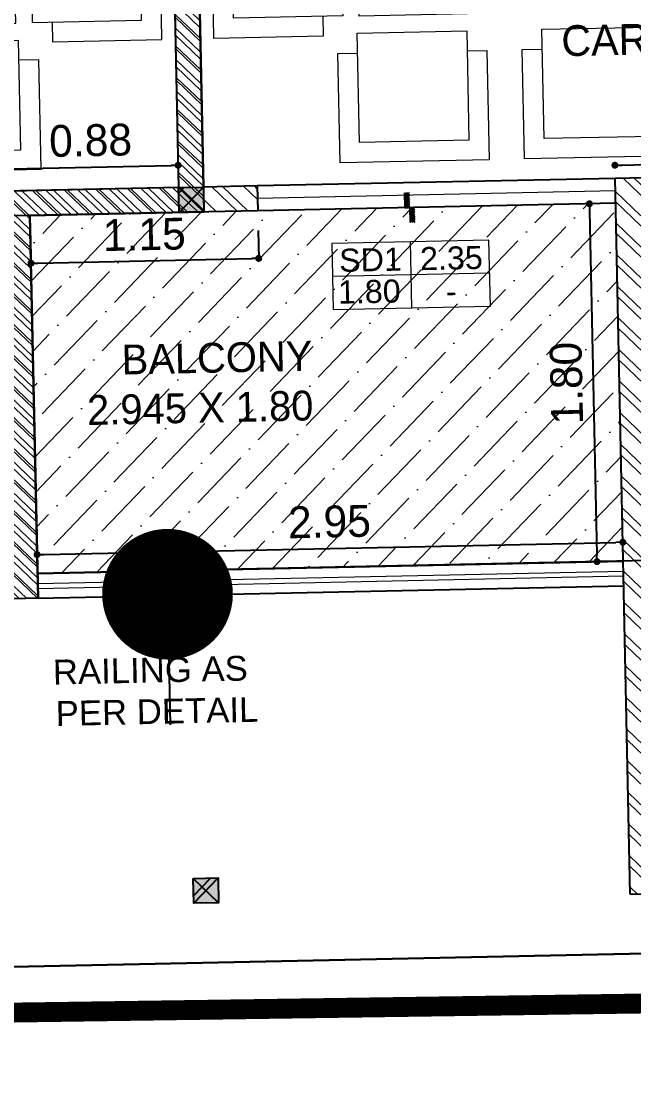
# Model space of a CAD drawing. Header units: metres. Extents: x 494 to 1845, y -666 to 1061.
# Drawn here: x 1413.4564 to 1413.7375, y 207.6591 to 208.1484 of the extents above; entities that cross this region are included whole.
import ezdxf

# ---------------------------------------------------------------- set-up
doc = ezdxf.new("R2010")
doc.units = ezdxf.units.M
doc.header["$MEASUREMENT"] = 0
doc.linetypes.add('1', pattern=[0])
doc.layers.get('Defpoints').update_dxf_attribs({"color": 12})
for name, color, linetype in [('A-AREA', 1, 'Continuous'), ('COLUMN', 1, 'Continuous'), ('PLOT - SURVEY', 1, '1'), ('TILE DROP', 180, '1'), ('VDA-TEXT', 250, '1'), ('VDA-WALL BELOW', 8, 'Continuous'), ('VDA_RAILING NOTE', 4, '1'), ('VDA_ROOF', 250, 'Continuous'), ('WALL', 250, 'Continuous')]:
    doc.layers.add(name, color=color, linetype=linetype)
for name, color, linetype, lineweight in [('A-Furniture', 8, 'Continuous', 13), ('A-Wall Hatch', 8, 'Continuous', 9), ('DIMENSION', 8, 'Continuous', 5), ('VDA-DW TAGS', 4, 'Continuous', 9), ('VDA-FURNITURE', 8, 'Continuous', 13), ('VDA-HATCH', 8, 'Continuous', 9), ('VDA-RAILING', 25, 'Continuous', 5), ('VDA-SLIDING DOOR', 4, 'Continuous', 9), ('VDA-WALL', 250, 'Continuous', 25)]:
    doc.layers.add(name, color=color, linetype=linetype, lineweight=lineweight)
doc.styles.add('arial', font='arial.ttf', dxfattribs={"height": 0.3})
doc.styles.add('RS', font='GOTHIC.TTF')
doc.styles.get("Standard").update_dxf_attribs({"font": 'arial.ttf'})
doc.dimstyles.new('SMALL', dxfattribs={"dimtxt": 0.16, "dimasz": 0.05, "dimexe": 0, "dimexo": 0, "dimgap": 0.05, "dimtad": 0, "dimdec": 1, "dimzin": 0, "dimdsep": 46, "dimtxsty": 'RS', "dimblk": 'ARCHTICK', "dimcen": 2.5, "dimclrd": 256, "dimclre": 256, "dimclrt": 5, "dimadec": 0, "dimazin": 0, "dimtfac": 1, "dimtofl": 0, "dimtmove": 0, "dimatfit": 3, "dimldrblk": 'ARCHTICK', "dimfxl": 0, "dimtolj": 1, "dimtzin": 0, "dimarcsym": 0})
doc.dimstyles.new('SMALL-1', dxfattribs={"dimtxt": 0.16, "dimasz": 0.035, "dimexe": 0, "dimexo": 0.1, "dimgap": 0.05, "dimtad": 1, "dimzin": 0, "dimdsep": 46, "dimtxsty": 'RS', "dimblk": 'DOT', "dimcen": 2.5, "dimclrd": 256, "dimclre": 256, "dimclrt": 5, "dimadec": 0, "dimazin": 0, "dimtfac": 1, "dimtdec": 3, "dimtofl": 0, "dimtmove": 0, "dimatfit": 3, "dimfxl": 0, "dimtolj": 1, "dimtzin": 0, "dimarcsym": 0})
pattern_1 = [(45, (1152.758408798573, 282.9493043231583), (-0.1104854345604985, 0.1104854345604985), [])]
pattern_2 = [(135.0000000000001, (-4.440892098500626e-16, 0.375), (-0.004419417382415919, -0.004419417382415927), [])]

# ---------------------------------------------------------------- blocks, each defined once
blk = doc.blocks.new('6555kkm')
at = {"lineweight": 30}
h = blk.add_hatch(color=5, dxfattribs=at)
h.dxf.hatch_style = 1
h.paths.add_polyline_path([(1152.883408798573, 282.9493043231583), (1152.758408798573, 282.9493043231583), (1152.758408798573, 283.0743043231584), (1152.883408798573, 283.0743043231584)])
h = blk.add_hatch()
h.set_pattern_fill('ANSI31', color=5, scale=1.250000000001137)
h.set_pattern_definition(pattern_1)
h.paths.add_polyline_path([(1152.758408798573, 283.0743043231584), (1152.883408798573, 283.0743043231584), (1152.883408798573, 282.9493043231583), (1152.758408798573, 282.9493043231583)])
h = blk.add_hatch()
h.set_pattern_fill('ANSI31', color=5, scale=1.250000000001137)
h.set_pattern_definition(pattern_1)
h.paths.add_polyline_path([(1152.758408798573, 283.0743043231584), (1152.883408798573, 283.0743043231584), (1152.883408798573, 282.9493043231583), (1152.758408798573, 282.9493043231583)])
at = {"layer": 'COLUMN', "color": 5, "lineweight": 25}
for p, q in [((1152.758408798573, 282.9493043231583), (1152.883408798573, 283.0743043231584)), ((1152.883408798573, 282.9493043231583), (1152.758408798573, 283.0743043231584))]:
    blk.add_line(p, q, dxfattribs=at)
blk.add_lwpolyline([(1152.758408798573, 283.0743043231584), (1152.883408798573, 283.0743043231584), (1152.883408798573, 282.9493043231583), (1152.758408798573, 282.9493043231583)], close=True, dxfattribs=at)
blk = doc.blocks.new('zw$417C')
at = {"layer": 'COLUMN', "color": 8, "lineweight": 30}
for p in [(-1102.821029583515, -279.411717235489, 1.171801311732194e-05), (-1102.821029583515, -282.8868043231282)]:
    blk.add_blockref('6555kkm', p, dxfattribs=at)
blk = doc.blocks.new('DFSDFASDFASD')
at = {"layer": 'VDA_ROOF', "color": 5, "lineweight": 30, "ltscale": 4}
blk.add_lwpolyline([(43.72001114071099, 7.876165156727097), (16.86561930178232, 4.449999999999932), (-16.84999999999991, 4.449999999999932), (-16.84999999999991, -6.375000000000114), (7.450000000000273, -6.375000000000114), (7.450000000000273, -7.275000000000091), (43.72001114071099, -7.275000000000091), (43.72001114071099, -3.799912912925208), (45.04501133847248, -3.799912912896389), (45.04501133847248, 0.8250953790992526), (43.72001114071099, 0.8250953790992526)], close=True, dxfattribs=at)
blk = doc.blocks.new('_ArchTick')
at = {"color": 0, "linetype": 'ByBlock', "const_width": 0.15}
blk.add_lwpolyline([(-0.5, -0.5), (0.5, 0.5)], dxfattribs=at)
blk = doc.blocks.new('zw$FFF1')
at = {"layer": 'A-Furniture', "color": 8, "extrusion": (1.515233374942575e-06, 1.204778837000339e-06, 0.9999999999981264)}
for p, q in [((0.6212500063702464, 2.488734973128885), (0.6212433241307735, 1.938893890124746)), ((1.371250006370246, 2.488725858158432), (0.6212500063702464, 2.488734973128885)), ((1.371243322268128, 1.938725731684826), (1.371250006370246, 2.488725858158432)), ((1.548996269702911, 2.488723697606474), (1.548989587463439, 1.938882614485919)), ((2.298996269702911, 2.488714582519606), (1.548996269702911, 2.488723697606474)), ((2.298989585600793, 1.938714456046), (2.298996269702911, 2.488714582519606)), ((0.7212487906217575, 2.388733757776208), (0.7212421065196395, 1.838733757613227)), ((1.271248790435493, 2.38872707344126), (0.7212487906217575, 2.388733757776208)), ((1.271242106333375, 1.838727073278278), (1.271248790435493, 2.38872707344126)), ((1.648995053954422, 2.388722482253797), (1.648988369852304, 1.838722482090816)), ((2.198995053768158, 2.388715797802433), (1.648995053954422, 2.388722482253797)), ((2.19898836966604, 1.838715797755867), (2.198995053768158, 2.388715797802433)), ((0.6212433241307735, 1.938893890124746), (0.7214021123945713, 1.938733629649505)), ((0.7214021123945713, 1.938733629649505), (0.7212433218955994, 1.93873363151215)), ((1.271243321709335, 1.938726946944371), (1.371243322268128, 1.938725731568411)), ((1.548989587463439, 1.938882614485919), (1.649148375727236, 1.938722354010679)), ((1.649148375727236, 1.938722354010679), (1.648989585228264, 1.938722355989739)), ((2.198989585042, 1.93871567142196), (2.298989584669471, 1.938714456046)), ((0.7212421065196395, 1.838733757613227), (1.271242106333375, 1.838727073278278)), ((1.648988369852304, 1.838722482090816), (2.19898836966604, 1.838715797755867))]:
    blk.add_line(p, q, dxfattribs=at)
at = {"layer": 'A-Furniture', "color": 8, "extrusion": (1.515233371707305e-06, -1.204778841069292e-06, 0.9999999999981264)}
for p, q in [((0.5500000007450581, 1.850006682798266), (9.313225746154785e-10, 1.849999999860302)), ((0, 1.849999999860302), (2.24793329834938e-05, 0)), ((0.5500012151896954, 1.750006682821549), (0.5500000007450581, 1.850006682798266)), ((0.1000012140721083, 1.750001214910299), (0.1000212645158172, 0.1000012150034308)), ((0.6500012148171663, 1.750007897731848), (0.1000012150034308, 1.750001214910299)), ((0.6500212643295527, 0.1000078979413956), (0.6500012148171663, 1.750007897731848)), ((0.6500078989192843, 1.200007897801697), (0.1000078991055489, 1.200001214980148)), ((0.6500145820900798, 0.6500078978715464), (0.1000145813450217, 0.650001215049997)), ((0.6500212643295527, 0.1000078979413956), (0.1000212645158172, 0.1000012150034308)), ((0.5500224800780416, 6.68293796479702e-06), (0.5500212647020817, 0.1000066829146817)), ((0.5500224800780416, 6.68293796479702e-06), (2.24793329834938e-05, 0))]:
    blk.add_line(p, q, dxfattribs=at)
at = {"layer": 'A-Furniture', "color": 8, "extrusion": (1.515233371707305e-06, -1.204778841069291e-06, 0.9999999999981264)}
for p, q in [((2.212546726688743, 1.752808351884596), (0.7327740155160427, 1.752790371072479)), ((0.7327740155160427, 1.752790371072479), (0.7327941320836544, 0.09728157555218786)), ((2.212566843256354, 0.09729955636430532), (2.212546726688743, 1.752808351884596)), ((0.7327941320836544, 0.09728157555218786), (2.212566843256354, 0.09729955636430532))]:
    blk.add_line(p, q, dxfattribs=at)
blk = doc.blocks.new('_Dot')
at = {"color": 0, "linetype": 'ByBlock', "lineweight": -2}
blk.add_line((-0.5, 0), (-1, 0), dxfattribs=at)
at = {"color": 0, "linetype": 'ByBlock', "const_width": 0.5}
blk.add_lwpolyline([(-0.25, 0, 1), (0.25, 0, 1)], format="xyb", close=True, dxfattribs=at)
blk = doc.blocks.new('*D430')
at = {"layer": 'Defpoints', "color": 0, "transparency": 16777216}
for p in [(8.240036736101274, -5.243695592146423), (7.365036736101274, -5.355828684596759), (8.240036736101274, -5.355828684596759)]:
    blk.add_point(p, dxfattribs=at)
at = {"layer": 'DIMENSION', "lineweight": -2, "transparency": 16777216}
for p, q in [((7.365036736101274, -5.255828684596759), (7.365036736101274, -5.243695592146423)), ((7.400036736101274, -5.243695592146423), (8.205036736101274, -5.243695592146423)), ((8.240036736101274, -5.255828684596759), (8.240036736101274, -5.243695592146423))]:
    blk.add_line(p, q, dxfattribs=at)
at = {"layer": 'DIMENSION', "lineweight": -2, "transparency": 16777216, "xscale": 0.035, "yscale": 0.035, "zscale": 0.035, "rotation": 180}
blk.add_blockref('_Dot', (7.365036736101274, -5.243695592146423), dxfattribs=at)
at = {"layer": 'DIMENSION', "lineweight": -2, "transparency": 16777216, "xscale": 0.035, "yscale": 0.035, "zscale": 0.035}
blk.add_blockref('_Dot', (8.240036736101274, -5.243695592146423), dxfattribs=at)
at = {"layer": 'DIMENSION', "color": 5, "transparency": 16777216, "insert": (7.802536736101274, -5.109671118998905), "char_height": 0.16, "attachment_point": 5, "style": 'RS'}
blk.add_mtext('\\A1;0.88', dxfattribs=at)
blk = doc.blocks.new('*D1130')
at = {"layer": 'Defpoints', "color": 0, "transparency": 16777216}
for p in [(-2.375, -0.8340680498423012), (-4.649999999999864, -0.8999999999999773), (-2.375, -0.8999999999999773)]:
    blk.add_point(p, dxfattribs=at)
at = {"layer": 'DIMENSION', "lineweight": -2, "transparency": 16777216}
for p, q in [((-4.649999999999864, -0.8340680498423012), (-4.649999999999864, -0.8340680498423012)), ((-4.614999999999863, -0.8340680498423012), (-2.41, -0.8340680498423012)), ((-2.375, -0.8340680498423012), (-2.375, -0.8340680498423012))]:
    blk.add_line(p, q, dxfattribs=at)
at = {"layer": 'DIMENSION', "lineweight": -2, "transparency": 16777216, "xscale": 0.035, "yscale": 0.035, "zscale": 0.035, "rotation": 180}
blk.add_blockref('_Dot', (-4.649999999999864, -0.8340680498423012), dxfattribs=at)
at = {"layer": 'DIMENSION', "lineweight": -2, "transparency": 16777216, "xscale": 0.035, "yscale": 0.035, "zscale": 0.035}
blk.add_blockref('_Dot', (-2.375, -0.8340680498423012), dxfattribs=at)
at = {"layer": 'DIMENSION', "color": 5, "transparency": 16777216, "insert": (-3.512499999999932, -0.7000435766947826), "char_height": 0.16, "attachment_point": 5, "style": 'RS'}
blk.add_mtext('\\A1;2.28', dxfattribs=at)
blk = doc.blocks.new('*D1136')
at = {"layer": 'Defpoints', "color": 0, "transparency": 16777216}
for p in [(-7.5949999999998, -1.024999999999977), (-6.449999999999863, -1.024999999999977), (-6.449999999999863, -1.26464318028502)]:
    blk.add_point(p, dxfattribs=at)
at = {"layer": 'DIMENSION', "lineweight": -2, "transparency": 16777216}
for p, q in [((-7.5949999999998, -1.124999999999977), (-7.5949999999998, -1.26464318028502)), ((-6.449999999999863, -1.124999999999977), (-6.449999999999863, -1.26464318028502)), ((-7.5599999999998, -1.26464318028502), (-6.484999999999864, -1.26464318028502))]:
    blk.add_line(p, q, dxfattribs=at)
at = {"layer": 'DIMENSION', "lineweight": -2, "transparency": 16777216, "xscale": 0.035, "yscale": 0.035, "zscale": 0.035, "rotation": 180}
blk.add_blockref('_Dot', (-7.5949999999998, -1.26464318028502), dxfattribs=at)
at = {"layer": 'DIMENSION', "lineweight": -2, "transparency": 16777216, "xscale": 0.035, "yscale": 0.035, "zscale": 0.035}
blk.add_blockref('_Dot', (-6.449999999999863, -1.26464318028502), dxfattribs=at)
at = {"layer": 'DIMENSION', "color": 5, "transparency": 16777216, "insert": (-7.022499999999832, -1.132630943711261), "char_height": 0.16, "attachment_point": 5, "style": 'RS'}
blk.add_mtext('\\A1;1.15', dxfattribs=at)
blk = doc.blocks.new('*D1137')
at = {"layer": 'Defpoints', "color": 0, "transparency": 16777216}
for p in [(-4.649999999999864, -2.730352548427504), (-7.5949999999998, -2.824999999999989), (-4.649999999999864, -2.824999999999989)]:
    blk.add_point(p, dxfattribs=at)
at = {"layer": 'DIMENSION', "lineweight": -2, "transparency": 16777216}
for p, q in [((-7.5949999999998, -2.730352548427504), (-7.5949999999998, -2.730352548427504)), ((-7.5599999999998, -2.730352548427504), (-4.684999999999864, -2.730352548427504)), ((-4.649999999999864, -2.730352548427504), (-4.649999999999864, -2.730352548427504))]:
    blk.add_line(p, q, dxfattribs=at)
at = {"layer": 'DIMENSION', "lineweight": -2, "transparency": 16777216, "xscale": 0.035, "yscale": 0.035, "zscale": 0.035, "rotation": 180}
blk.add_blockref('_Dot', (-7.5949999999998, -2.730352548427504), dxfattribs=at)
at = {"layer": 'DIMENSION', "lineweight": -2, "transparency": 16777216, "xscale": 0.035, "yscale": 0.035, "zscale": 0.035}
blk.add_blockref('_Dot', (-4.649999999999864, -2.730352548427504), dxfattribs=at)
at = {"layer": 'DIMENSION', "color": 5, "transparency": 16777216, "insert": (-6.122499999999832, -2.596328075279986), "char_height": 0.16, "attachment_point": 5, "style": 'RS'}
blk.add_mtext('\\A1;2.95', dxfattribs=at)
blk = doc.blocks.new('*D1138')
at = {"layer": 'Defpoints', "color": 0, "transparency": 16777216}
for p in [(-4.649999999999864, -1.024999999999977), (-4.781915920684924, -2.824999999999989), (-4.649999999999864, -2.824999999999989)]:
    blk.add_point(p, dxfattribs=at)
at = {"layer": 'DIMENSION', "lineweight": -2, "transparency": 16777216}
for p, q in [((-4.749999999999863, -1.024999999999977), (-4.781915920684924, -1.024999999999977)), ((-4.781915920684924, -1.059999999999977), (-4.781915920684924, -2.789999999999988)), ((-4.749999999999863, -2.824999999999989), (-4.781915920684924, -2.824999999999989))]:
    blk.add_line(p, q, dxfattribs=at)
at = {"layer": 'DIMENSION', "lineweight": -2, "transparency": 16777216, "xscale": 0.035, "yscale": 0.035, "zscale": 0.035}
for p, rotation in [((-4.781915920684924, -1.024999999999977), 90), ((-4.781915920684924, -2.824999999999989), 270)]:
    blk.add_blockref('_Dot', p, dxfattribs=dict(at, rotation=rotation))
at = {"layer": 'DIMENSION', "color": 5, "transparency": 16777216, "insert": (-4.915940393832442, -1.924999999999983), "char_height": 0.16, "attachment_point": 5, "rotation": 90, "style": 'RS'}
blk.add_mtext('\\A1;1.80', dxfattribs=at)
blk = doc.blocks.new('TT-level diff-flat-14')
at = {"layer": 'TILE DROP'}
h = blk.add_hatch(dxfattribs=at)
h.set_pattern_fill('ANSI31', color=256, scale=0.05, angle=90.00000000000006, style=0)
h.set_pattern_definition(pattern_2)
h.paths.add_polyline_path([(-0.07499999999998863, 0.02500000000000568), (-0.07499999999998863, 0), (0, 0), (0, 0.02500000000000568)])
h = blk.add_hatch(dxfattribs=at)
h.set_pattern_fill('ANSI31', color=256, scale=0.05, angle=90.00000000000006, style=0)
h.set_pattern_definition(pattern_2)
h.paths.add_polyline_path([(0, 0), (0, -0.02500000000000568), (0.07499999999998863, -0.02500000000000568), (0.07499999999998863, 0)])
for points in [[(0, 0), (-0.07499999999998863, 0)], [(0.07499999999998863, -0.02500000000000568), (0, -0.02500000000000568), (0, 0), (-0.07499999999998863, 0)]]:
    blk.add_lwpolyline(points, dxfattribs=at)
blk = doc.blocks.new('SD3')
at = {"layer": 'VDA-DW TAGS'}
for p, q in [((1531.723859217067, 314.2677278558232), (1531.723859217067, 314.5986024455534)), ((1532.118599420819, 314.4331651506883), (1531.328859217067, 314.4331651506883))]:
    blk.add_line(p, q, dxfattribs=at)
blk.add_lwpolyline([(1532.118599420819, 314.5986024455534), (1531.328859217067, 314.5986024455534), (1531.328859217067, 314.2677278558232), (1532.118599420819, 314.2677278558232)], close=True, dxfattribs=at)
at = {"layer": 'VDA-DW TAGS', "char_height": 0.1159809851405905, "attachment_point": 8, "style": 'arial'}
for s, insert, width in [('SD1', (1531.521152725493, 314.4538265700804), 0.2822932409837917), ('2.35', (1531.927975609854, 314.4538265700804), 0.2822932409837917), ('1.80', (1531.511636415262, 314.2940475846908), 0.275840167237977), ('-', (1531.924073458772, 314.2883892752153), 0.3661736348513708)]:
    blk.add_mtext(s, dxfattribs=dict(at, insert=insert, width=width))
blk = doc.blocks.new('AFDADSFADSF')
at = {"layer": 'A-Wall Hatch', "ltscale": 0.1}
h = blk.add_hatch(dxfattribs=at)
h.set_pattern_fill('ANSI32', color=256, scale=0.3, angle=270)
h.set_pattern_definition([(315, (5.06503673610132, -8.955828684596781), (0.07954951288348662, 0.07954951288348659), []), (315, (5.06503673610132, -9.008861693096776), (0.07954951288348662, 0.07954951288348659), [])])
h.paths.add_polyline_path([(3.290036736101229, 0.6441713154032414), (3.415036736101229, 0.6441713154032414), (3.415036736101229, 1.544171315403275), (6.765036736101365, 1.544171315403275), (6.765036736101365, -1.880828684596736), (5.515036736101365, -1.880828684596736), (5.515036736101365, -2.005828684596736), (7.240036736101274, -2.005828684596736), (7.240036736101274, -1.880828684596736), (6.890036736101365, -1.880828684596736), (6.890036736101365, -0.5308286845967132), (7.240036736101274, -0.5308286845967132), (7.240036736101274, -0.4058286845967132), (6.890036736101365, -0.4058286845967132), (6.890036736101365, 1.669171315403275), (3.290036736101229, 1.669171315403275)])
h.paths.add_polyline_path([(-1.30996326389868, -6.805828684596747), (-1.18496326389868, -6.805828684596747), (-1.184963263898683, 0.9441713154031959), (0.1650367361012286, 0.9441713154031959), (0.1650367361012286, -0.005828684596792755), (0.2900367361012286, -0.005828684596792755), (0.2900367361012286, 1.069171315403196), (-1.30996326389868, 1.069171315403196)])
h.paths.add_polyline_path([(-0.4349632638986805, -1.580828684596781), (1.81503673610132, -1.580828684596781), (1.81503673610132, -4.455828684596781), (1.94003673610132, -4.455828684596781), (1.94003673610132, -1.580828684596781), (2.31503673610132, -1.580828684596781), (2.31503673610132, -1.455828684596781), (0.2900367361012286, -1.455828684596781), (0.2900367361012286, -0.6058286845968155), (0.1650367361012286, -0.6058286845968155), (0.1650367361012286, -1.455828684596781), (-0.4349632638986805, -1.455828684596781)])
h.paths.add_polyline_path([(2.84003673610141, -5.480828684596759), (4.94003673610132, -5.480828684596759), (4.94003673610132, -8.955828684596781), (5.06503673610132, -8.955828684596781), (5.06503673610132, -5.355828684596759), (2.84003673610141, -5.355828684596759)])
h.paths.add_polyline_path([(7.365036736101274, -5.480828684596759), (7.365036736101274, -7.40582868459677), (7.490036736101274, -7.40582868459677), (7.490036736101274, -5.480828684596759), (8.365036736101274, -5.480828684596759), (8.365036736101274, -0.4058286845967132), (8.240036736101274, -0.4058286845967132), (8.240036736101274, -5.355828684596759), (7.365036736101274, -5.355828684596759)])
h.paths.add_polyline_path([(2.915036736101229, -1.580689237993226), (2.915036736101229, -1.455828684596781), (3.290036736101229, -1.455828684596781), (3.290036736101229, -0.5558286845968041), (3.415036736101229, -0.5558286845968041), (3.415036736101229, -1.455828684596781), (4.31503673610132, -1.455828684596781), (4.31503673610132, -2.005828684596793), (4.19003673610132, -2.005828684596793), (4.19003673610132, -1.580828684596781), (3.415036736101229, -1.580828684596781), (3.415036736101229, -4.455828684596781), (3.290036736101229, -4.455828684596781), (3.290036736101229, -3.65582868459677), (2.69003673610132, -3.65582868459677), (2.69003673610132, -3.53082868459677), (3.290036736101229, -3.53082868459677), (3.290036736101229, -1.580828684596781), (2.920939464753019, -1.580828684596781), (2.920939464753019, -1.580689237993226)])
h.paths.add_polyline_path([(1.215036736101319, -5.480828684596759), (1.81503673610132, -5.480828684596759), (1.81503673610132, -8.955828684596781), (1.94003673610132, -8.955828684596781), (1.94003673610132, -5.355828684596759), (1.215036736101319, -5.355828684596759)])
h.paths.add_polyline_path([(-1.18496326389868, -5.480828684596759), (-1.18496326389868, -5.355828684596759), (-0.5849632638986805, -5.355828684596759), (-0.5849632638986805, -5.480828684596759)])
h.paths.add_polyline_path([(6.865036736101274, -5.480828684596759), (6.865036736101274, -5.355828684596759), (7.365036736101274, -5.355828684596759), (7.365036736101274, -5.480828684596759)])
at = {"layer": 'A-AREA'}
blk.add_lwpolyline([(-1.18496326389868, 0.9441713154031959), (0.1650367361012286, 0.9441713154031959), (0.1650362508371472, -1.580842047889746), (3.415036736101229, -1.580842047889746), (3.415036736101229, 1.544171315403275), (6.765036736101365, 1.544171315403275), (6.765036736101365, -0.5308286845967132), (7.240036736101274, -0.5308286845967132), (7.240036736101274, -0.4058286845967132), (8.240036736101274, -0.4058286845967132), (8.240036736101274, -5.355828684596759), (7.365036736101274, -5.355828684596759), (7.365036736101274, -7.28082868459677), (4.94003673610132, -7.28082868459677), (4.940036743503015, -8.830957452219366), (1.94003673610132, -8.830828684596781), (1.94003673610132, -6.680828684596747), (-1.18496326389868, -6.680828684596747), (-1.18496326389868, 0.9441713154031959)], dxfattribs=at)
at = {"layer": 'VDA-WALL'}
for p, q in [((8.240036736101274, -0.4058286845967132), (8.240036736101274, -5.355828684596759)), ((8.365036736101274, -0.4058286845967132), (8.365036736101274, -5.480828684596759)), ((8.240036736101274, -5.355828684596759), (6.865036736101274, -5.355828684596759)), ((8.365036736101274, -5.480828684596759), (6.865036736101274, -5.480828684596759)), ((7.490036736101274, -5.480828684596759), (7.490036736101274, -7.40582868459677)), ((7.490036736101274, -7.40582868459677), (7.365036736101274, -7.40582868459677))]:
    blk.add_line(p, q, dxfattribs=at)
at = {"layer": 'VDA-FURNITURE', "rotation": 180.0000002734221}
blk.add_blockref('zw$FFF1', (8.171978505208926, -2.759977901105572), dxfattribs=at)
at = {"layer": 'DIMENSION'}
dim = blk.add_linear_dim(base=(8.240036736101274, -5.243695592146423), p1=(7.365036736101274, -5.355828684596759), p2=(8.240036736101274, -5.355828684596759), dimstyle='SMALL-1', dxfattribs=at)
dim.commit()
dim.dimension.update_dxf_attribs({"geometry": '*D430', "text_midpoint": (7.802536736101274, -5.109671118998905)})
blk = doc.blocks.new('SDFDSFD')
at = {"layer": 'A-Wall Hatch', "ltscale": 0.1}
h = blk.add_hatch(dxfattribs=at)
h.set_pattern_fill('ANSI32', color=256, scale=0.3, angle=270)
h.set_pattern_definition([(315, (-5.76940198055172, -2.326928868841492), (0.07954951288348662, 0.07954951288348659), []), (315, (-5.76940198055172, -2.379961877341486), (0.07954951288348662, 0.07954951288348659), [])])
h.paths.add_polyline_path([(-3.575000000000045, 2.575000000000045), (-5.244999999999891, 2.575000000000045), (-5.244999999999891, 5.250000000000057), (-1.349999999999909, 5.250000000000057), (-1.349999999999909, 5.375000000000057), (-6.8449999999998, 5.375000000000057), (-6.8449999999998, 5.250000000000057), (-5.369999999999891, 5.250000000000057), (-5.369999999999891, 4.050000000000068), (-5.7199999999998, 4.050000000000068), (-5.7199999999998, 3.925000000000068), (-5.369999999999891, 3.925000000000068), (-5.369999999999891, 2.575000000000045), (-5.7199999999998, 2.575000000000045), (-5.7199999999998, 2.450000000000045), (-3.575000000000045, 2.450000000000045)])
h.paths.add_polyline_path([(-7.7199999999998, -2.949999999999989), (-7.7199999999998, -0.8999999999999773), (-6.8449999999998, -0.8999999999999773), (-6.8449999999998, 4.050000000000068), (-6.7199999999998, 4.050000000000068), (-6.7199999999998, -0.8999999999999773), (-6.449999999999863, -0.8999999999999773), (-6.449999999999863, -1.024999999999977), (-7.5949999999998, -1.024999999999977), (-7.5949999999998, -2.949999999999989)])
h.paths.add_polyline_path([(-2.375, -0.8999999999999773), (-4.649999999999864, -0.8999999999999773), (-4.649999999999864, -4.5), (-4.524999999999864, -4.5), (-4.524999999999864, -1.024999999999977), (-2.375, -1.024999999999977)])
h.paths.add_polyline_path([(-0.974999999999909, 2.999860553396445), (-0.9809027286516994, 2.999860553396445), (-1.349999999999909, 3), (-1.349999999999909, 4.050000000000068), (-1.474999999999909, 4.050000000000068), (-1.474999999999909, 3), (-2.375, 3), (-2.375, 2.450000000000045), (-2.25, 2.450000000000045), (-2.25, 2.875), (-1.474999999999909, 2.875), (-1.474999999999909, 0), (-1.349999999999909, 0), (-1.349999999999909, 0.8000000000000114), (-0.625, 0.8000000000000114), (-0.625, 0.9250000000000114), (-1.349999999999909, 0.9250000000000114), (-1.349999999999909, 2.875), (-0.974999999999909, 2.875)])
h.paths.add_polyline_path([(2.674999999999955, 3), (1.024999999999864, 3), (1.024999999999864, 4.350000000000023), (1.974999999999909, 4.350000000000023), (1.974999999999909, 4.474860553396468), (0.8999999999998636, 4.475000000000023), (0.8999999999998636, 3), (-0.375, 3), (-0.375, 2.875), (2.674999999999955, 2.875)])
h.paths.add_polyline_path([(-0.625, -1.925000000000011), (-1.349999999999909, -1.925000000000011), (-1.349999999999909, -1.024999999999977), (-0.900000000000091, -1.024999999999977), (-0.900000000000091, -0.8999999999999773), (-1.474999999999909, -0.8999999999999773), (-1.474999999999909, -4.5), (-0.974999999999909, -4.5), (-0.974999999999909, -4.375139446603555), (-0.9809027286516994, -4.375139446603555), (-1.349999999999909, -4.375), (-1.349999999999909, -2.050000003470643), (-0.625, -2.050000000000011)])
h.paths.add_polyline_path([(3.549999999999955, 4.475000000000023), (2.574999999999818, 4.475000000000023), (2.574999999999818, 4.350000000000023), (3.424999999999955, 4.350000000000023), (3.424999999999955, 3), (3.549999999999955, 3)])
h.paths.add_polyline_path([(0.125, -1.925000000000011), (0, -1.925000000000011), (0, -4.375), (-0.375, -4.375), (-0.375, -4.5), (0.125, -4.5)])
h.paths.add_polyline_path([(0.125, 2.875), (0, 2.875), (0, 0), (0.125, 0)])
h.paths.add_polyline_path([(4.875, 3), (3.549999999999955, 3), (3.549999999999955, 2.875), (4.875, 2.875)])
h.paths.add_polyline_path([(3.549999999999955, 3), (3.424999999999955, 3), (3.424999999999955, 2.875), (3.549999999999955, 2.875)])
h.paths.add_polyline_path([(3.549999999999955, 0.112500000000017), (3.424999999999955, 0.1125000000000171), (3.424999999999955, -0.8999999999999773), (0, -0.8999999999999773), (0, -1.024999999999977), (3.424999999999955, -1.024999999999977), (3.424999999999955, -4.5), (3.549999999999955, -4.5), (3.549999999999955, -1.024999999999977), (4.875, -1.024999999999977), (4.875, -0.8999999999999773), (3.549999999999955, -0.8999999999999773)])
h.paths.add_polyline_path([(3.424999999999955, 1.912500000000017), (3.549999999999955, 1.912500000000017), (3.549999999999955, 2.875), (3.424999999999955, 2.875)])
at = {"layer": 'VDA-HATCH'}
h = blk.add_hatch(dxfattribs=at)
h.set_pattern_fill('ANSI36', color=43)
h.set_pattern_definition([(45, (-42510.88798718774, 14915.09808658299), (0.06629126073623882, 0.2430679560328759), [0.3125, -0.0625, 0, -0.0625])])
h.paths.add_polyline_path([(-7.5949999999998, -2.824999999999989), (-4.649999999999864, -2.824999999999989), (-4.649999999999864, -1.024999999999977), (-7.5949999999998, -1.024999999999977)])
h.paths.add_polyline_path([(-2.375, 3), (-1.474999999999909, 3), (-1.474999999999909, 5.250000000000057), (-2.375, 5.250000000000057)])
h.paths.add_polyline_path([(3.555946973636992, -0.8999986044702268), (4.75, -0.8999986044702268), (4.75, 2.875), (3.555946973636992, 2.875)])
blk.add_line((-6.449999999999863, -0.8999999999999773), (-6.449999999999863, -1.024999999999977))
at = {"layer": 'A-AREA'}
for points in [[(-1.474999999999909, 5.250000000000057), (-1.474999999999909, 2.875), (1.024999999999864, 2.875), (1.024999999999864, 4.350000000000023), (3.425000000028149, 4.34999589387229), (3.424999999999955, 2.875), (4.75, 2.875), (4.75, -0.8999999999999773), (3.425065773919869, -0.8999986045160426), (3.424999999999955, -4.375), (-4.524999414097238, -4.37504520146598), (-4.524999999999864, -2.824999999999989), (-7.5949999999998, -2.824999999999989), (-7.5949999999998, -1.024999999999977), (-6.7199999999998, -1.024999999999977)], [(-6.719999996423402, -0.8999999999999735), (-6.719999854798061, 4.050000000000068), (-6.8449999999998, 4.050000000000068), (-6.8449999999998, 5.249999980287555), (-5.720000043197842, 5.249999980287555), (-5.244999999999891, 5.250000000000057), (-1.474999999999909, 5.250000000000057)]]:
    blk.add_lwpolyline(points, dxfattribs=at)
at = {"layer": 'VDA-RAILING'}
for p, q in [((-7.5949999999998, -2.875), (-4.649999999999864, -2.875)), ((-7.5949999999998, -2.899999999999977), (-4.649999999999864, -2.899999999999977))]:
    blk.add_line(p, q, dxfattribs=at)
at = {"layer": 'VDA-SLIDING DOOR'}
blk.add_line((-4.649999999999864, -0.9624999999999773), (-6.449999999999863, -0.9624999999999773), dxfattribs=at)
at = {"layer": 'VDA-WALL'}
for p, q in [((-6.8449999999998, 4.050000000000068), (-6.8449999999998, -0.8999999999999773)), ((-6.7199999999998, 4.050000000000068), (-6.7199999999998, -0.8999999999999773)), ((-6.8449999999998, -0.8999999999999773), (-7.7199999999998, -0.8999999999999773)), ((-6.449999999999863, -0.8999999999999773), (-6.7199999999998, -0.8999999999999773)), ((-2.375, -0.8999999999999773), (-4.649999999999864, -0.8999999999999773)), ((-4.649999999999864, -4.5), (-4.649999999999864, -0.8999999999999773)), ((-6.449999999999863, -1.024999999999977), (-7.5949999999998, -1.024999999999977)), ((-7.5949999999998, -2.949999999999989), (-7.5949999999998, -1.024999999999977)), ((-7.5949999999998, -2.949999999999989), (-7.7199999999998, -2.949999999999989)), ((-4.649999999999864, -4.5), (-4.524999999999864, -4.5))]:
    blk.add_line(p, q, dxfattribs=at)
at = {"layer": 'VDA-WALL BELOW'}
for p, q in [((-4.649999999999864, -0.8999999999999773), (-6.449999999999863, -0.8999999999999773)), ((-4.649999999999864, -1.024999999999977), (-6.449999999999863, -1.024999999999977)), ((-7.5949999999998, -2.824999999999989), (-4.649999999999864, -2.824999999999989)), ((-7.5949999999998, -2.949999999999989), (-4.649999999999864, -2.949999999999989))]:
    blk.add_line(p, q, dxfattribs=at)
at = {"xscale": -1, "rotation": 270}
blk.add_blockref('TT-level diff-flat-14', (-5.684999999999945, -1.025018052197822, 9.519170292080245e-05), dxfattribs=at)
blk.add_blockref('SD3', (-1537.409503108452, -315.7966456727638))
at = {"layer": 'VDA-FURNITURE', "extrusion": (4.3682720143042e-06, 5.810455066643099e-06, 0.9999999999735784), "xscale": -1, "rotation": 179.9999997265776}
blk.add_blockref('zw$FFF1', (-6.651941770021239, 1.695850783573212, -1.920382629817319e-05), dxfattribs=at)
at = {"layer": 'VDA-TEXT', "color": 1, "extrusion": (4.368272014304201e-06, 5.8104550666431e-06, 0.9999999999735785), "insert": (-1.30653455259062, 0.374473109052019), "char_height": 0.154743372, "width": 3.915187934693313, "attachment_point": 3, "text_direction": (0.9999999999904591, 2.449293598226949e-16, -4.368272014377942e-06)}
blk.add_mtext('\\pt10;{\\fCentury Gothic|b0|i0|c0|p34;\\H1.93869x;\\C5;3 BHK - A}\\P\\pt10;{\\fCentury Gothic|b0|i0|c0|p34;\\H1.00000x;CARPET:-  92.87 SQ.M/ 999.65 SQ.FT}\\P\\pt10;{\\fCentury Gothic|b0|i0|c0|p34;\\H1.00000x;SALEABLE :- 1379.52 SQ.FT }', dxfattribs=at)
at = {"layer": 'VDA-TEXT', "extrusion": (4.368272014304201e-06, 5.8104550666431e-06, 0.9999999999735785), "insert": (-6.191058061538797, -1.684312134497304), "char_height": 0.15, "width": 1.314504061156185e-11, "attachment_point": 3, "text_direction": (0.9999999999904591, -3.395399344684386e-13, -4.368272014375967e-06), "style": 'arial'}
blk.add_mtext('\\pi0.64941;{\\fCentury Gothic|b0|i0|c0|p34;BALCONY  }\\P\\pi0.57160;{\\fCentury Gothic|b0|i0|c0|p34;2.945 X 1.80}', dxfattribs=at)
at = {"layer": 'DIMENSION'}
for base, p1, p2, picture, middle in [((-2.375, -0.8340680498423012), (-4.649999999999864, -0.8999999999999773), (-2.375, -0.8999999999999773), '*D1130', (-3.512499999999932, -0.7000435766947826)), ((-6.449999999999863, -1.26464318028502), (-7.5949999999998, -1.024999999999977), (-6.449999999999863, -1.024999999999977), '*D1136', (-7.022499999999832, -1.132630943711261)), ((-4.649999999999864, -2.730352548427504), (-7.5949999999998, -2.824999999999989), (-4.649999999999864, -2.824999999999989), '*D1137', (-6.122499999999832, -2.596328075279986))]:
    dim = blk.add_linear_dim(base=base, p1=p1, p2=p2, dimstyle='SMALL-1', dxfattribs=at)
    dim.commit()
    dim.dimension.update_dxf_attribs({"geometry": picture, "text_midpoint": middle})
dim = blk.add_linear_dim(base=(-4.781915920684924, -2.824999999999989), p1=(-4.649999999999864, -1.024999999999977), p2=(-4.649999999999864, -2.824999999999989), angle=90, dimstyle='SMALL-1', dxfattribs=at)
dim.commit()
dim.dimension.update_dxf_attribs({"geometry": '*D1138', "text_midpoint": (-4.915940393832442, -1.924999999999983)})

msp = doc.modelspace()

# ---------------------------------------------------------------- linework, layer by layer
at = {"layer": 'PLOT - SURVEY', "color": 250, "linetype": 'Continuous', "lineweight": 40}
msp.add_lwpolyline([(1407.144957069791, 209.2944897342392), (1407.117528176777, 208.7907434803845), (1407.085922013509, 208.5715454375944), (1407.047266486135, 207.9883095506629), (1407.043922365455, 207.7121434111351), (1408.400054033882, 207.7115735121805), (1411.405267374732, 207.6627936020274), (1414.728908376382, 207.7099506185269)], dxfattribs=at)
at = {"layer": 'WALL', "lineweight": 50, "ltscale": 0.5, "const_width": 0.009133264706538559}
msp.add_lwpolyline([(1414.479674800689, 209.7674185484753), (1411.987788726699, 209.3953817802035), (1409.114834477038, 209.3606635915394), (1407.144634617605, 209.2946301116149), (1407.117308735596, 208.7908401559503), (1407.085745913009, 208.5716189936903), (1407.047209131351, 207.9883310699553), (1407.043922365455, 207.7121434111351), (1408.400156399186, 207.7118563516967), (1411.405606495296, 207.6636996366681), (1414.770462608893, 207.7121434111351)], dxfattribs=at)

# ---------------------------------------------------------------- block references
at = {"xscale": 0.09132575951384468, "yscale": 0.09132575951384468, "zscale": 0.09132575951384468, "rotation": 1.208854810110589}
for name, p in [('DFSDFASDFASD', (1410.506759565576, 208.3165790715939)), ('AFDADSFADSF', (1412.765945322403, 208.5452001416566)), ('SDFDSFD', (1414.151876157546, 208.1674230104523))]:
    msp.add_blockref(name, p, dxfattribs=at)
at = {"layer": 'COLUMN', "color": 6, "lineweight": 30, "xscale": 0.09132575951384468, "yscale": 0.09132575951384468, "zscale": 0.09132575951384468, "rotation": 1.208854810110589}
msp.add_blockref('zw$417C', (1408.976127096282, 207.6414323775076), dxfattribs=at)

# ---------------------------------------------------------------- texts
at = {"layer": 'VDA_RAILING NOTE', "insert": (1413.565327303608, 207.8267449867182), "char_height": 0.01141571993923059, "width": 0.1177546815074442, "attachment_point": 9, "rotation": 1.2088548101278047}
msp.add_mtext('\\pt0;RAILING AS  PER DETAIL', dxfattribs=at)

# ---------------------------------------------------------------- leaders
at = {"layer": 'VDA_RAILING NOTE'}
msp.add_leader([(1413.523531048272, 207.8853004335955, -1.776012649655105), (1413.523990703278, 207.8635175166384, -1.776012649655105)], dimstyle='SMALL', override={"dimasz": 0.06, "dimclrd": 4, "dimldrblk": 'Dot', "dimfxl": 0.18}, dxfattribs=at)

doc.saveas('drawing.dxf')
